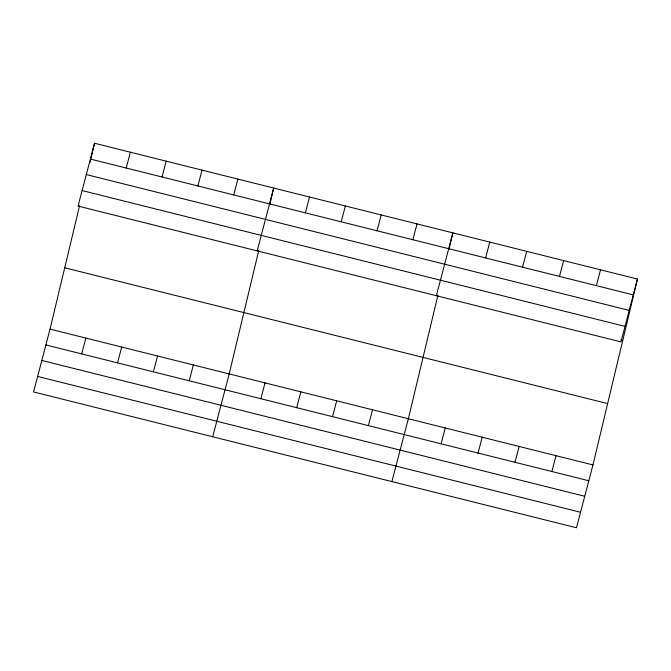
<?xml version="1.0" encoding="UTF-8"?>
<svg xmlns="http://www.w3.org/2000/svg" width="671" height="671" viewBox="0 0 671 671"><rect width="100%" height="100%" fill="white"/><g stroke="black" fill="none" stroke-linecap="round" stroke-linejoin="round"><path stroke-width="1.01" d="M637.45 279.052L620.96 341.891L78.046 206.072L94.536 143.233L637.45 279.052L592.954 464.928L576.464 527.767L33.55 391.948L50.04 329.109L79.606 205.578M89.872 162.709L94.536 143.233M258.771 250.392L229.197 373.923L212.715 436.771M269.734 204.605L273.693 188.056L257.211 250.895M437.937 295.215L408.362 418.746L391.872 481.585M448.899 249.427L452.858 232.871L436.376 295.718M126.215 168.035L130.367 152.2M81.711 353.902L85.871 338.075M162.046 176.993L166.198 161.166M117.551 362.868L121.703 347.033M197.878 185.959L202.03 170.124M153.382 371.835L157.534 355.999M233.709 194.925L237.861 179.09M189.214 380.793L193.365 364.965M305.372 212.85L309.532 197.022M260.876 398.725L265.028 382.889M341.204 221.816L345.364 205.98M296.708 407.691L300.86 391.856M377.043 230.782L381.195 214.946M332.539 416.649L336.699 400.822M412.875 239.748L417.026 223.913M368.371 425.615L372.531 409.78M485.619 257.941L489.78 242.114M441.124 443.816L445.276 427.981M522.541 267.175L526.693 251.348M478.046 453.051L482.197 437.215M559.463 276.418L563.615 260.583M514.959 462.285L519.119 446.45M596.376 285.653L600.528 269.817M551.881 471.52L556.033 455.693M90.384 159.069L633.298 294.888M86.307 174.577L629.23 310.396M82.122 190.564L625.037 326.383M620.767 339.895L622.763 340.39M64.718 267.771L607.632 403.59M50.04 329.109L592.954 464.928M45.88 344.944L588.794 480.755M41.812 360.453L584.726 496.272M37.618 376.439L580.532 512.25"/></g></svg>
